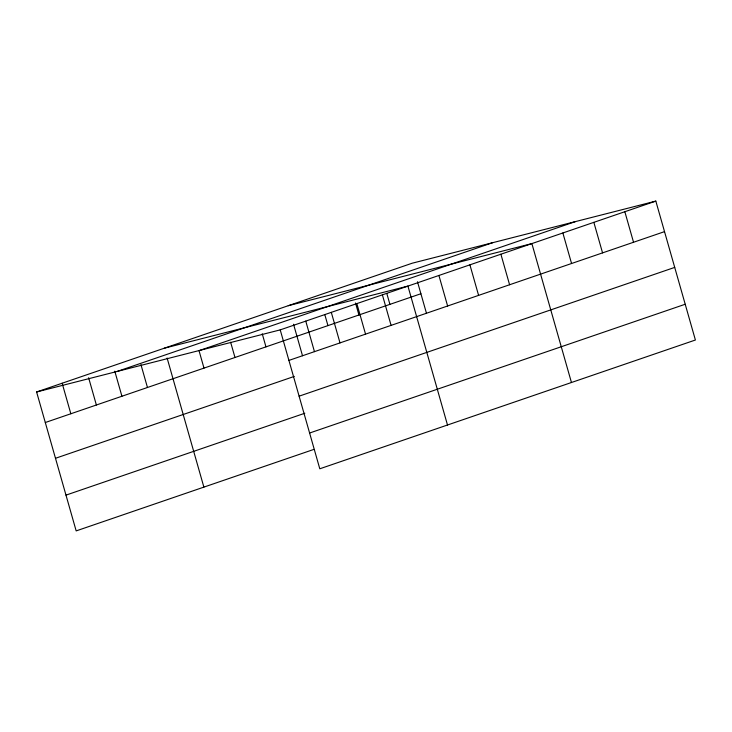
<?xml version="1.0" encoding="UTF-8"?>
<svg xmlns="http://www.w3.org/2000/svg" width="732" height="732" viewBox="0 0 732 732"><rect width="100%" height="100%" fill="white"/><g stroke="black" fill="none" stroke-linecap="round" stroke-linejoin="round"><path stroke-width="1.1" d="M313.937 449.384L76.174 530.901L36.6 391.986L412.208 263.209L655.826 201.099L695.4 340.014L319.793 468.791L280.219 329.876L655.826 201.099M116.992 371.49L492.599 242.713M199.827 350.372L575.434 221.595M45.302 422.52L420.9 293.742M288.92 360.409L664.528 231.632M55.486 458.287L294.319 376.404M299.104 396.177L674.712 267.4M65.981 495.134L304.814 413.251M309.609 433.024L685.216 304.247M288.252 305.702L531.88 243.591L571.454 382.516M164.307 348.203L407.925 286.093L447.499 425.008M36.6 391.986L280.219 329.876M624.844 211.722L633.537 242.255M593.853 222.345L602.555 252.879M562.862 232.968L571.564 263.502M500.889 254.214L509.591 284.757M469.907 264.847L478.6 295.38M438.916 275.47L447.618 306.003M417.487 281.747L426.463 313.25M386.807 293.459L389.918 304.366M382.388 294.85L391.089 325.383M356.85 303.606L365.543 334.14M355.514 302.993L358.927 314.989M331.303 312.363L340.005 342.896M324.834 314.705L327.945 325.612M305.766 321.119L314.458 351.653M293.541 324.239L302.508 355.752M262.239 333.774L265.963 346.867M230.626 342.219L234.981 357.49M199.022 350.665L203.99 368.114M167.106 358.012L203.88 487.119M140.937 364.591L147.461 387.493M114.778 371.17L121.924 396.25M88.618 377.739L96.377 405.006M62.138 383.229L70.839 413.763"/></g></svg>
